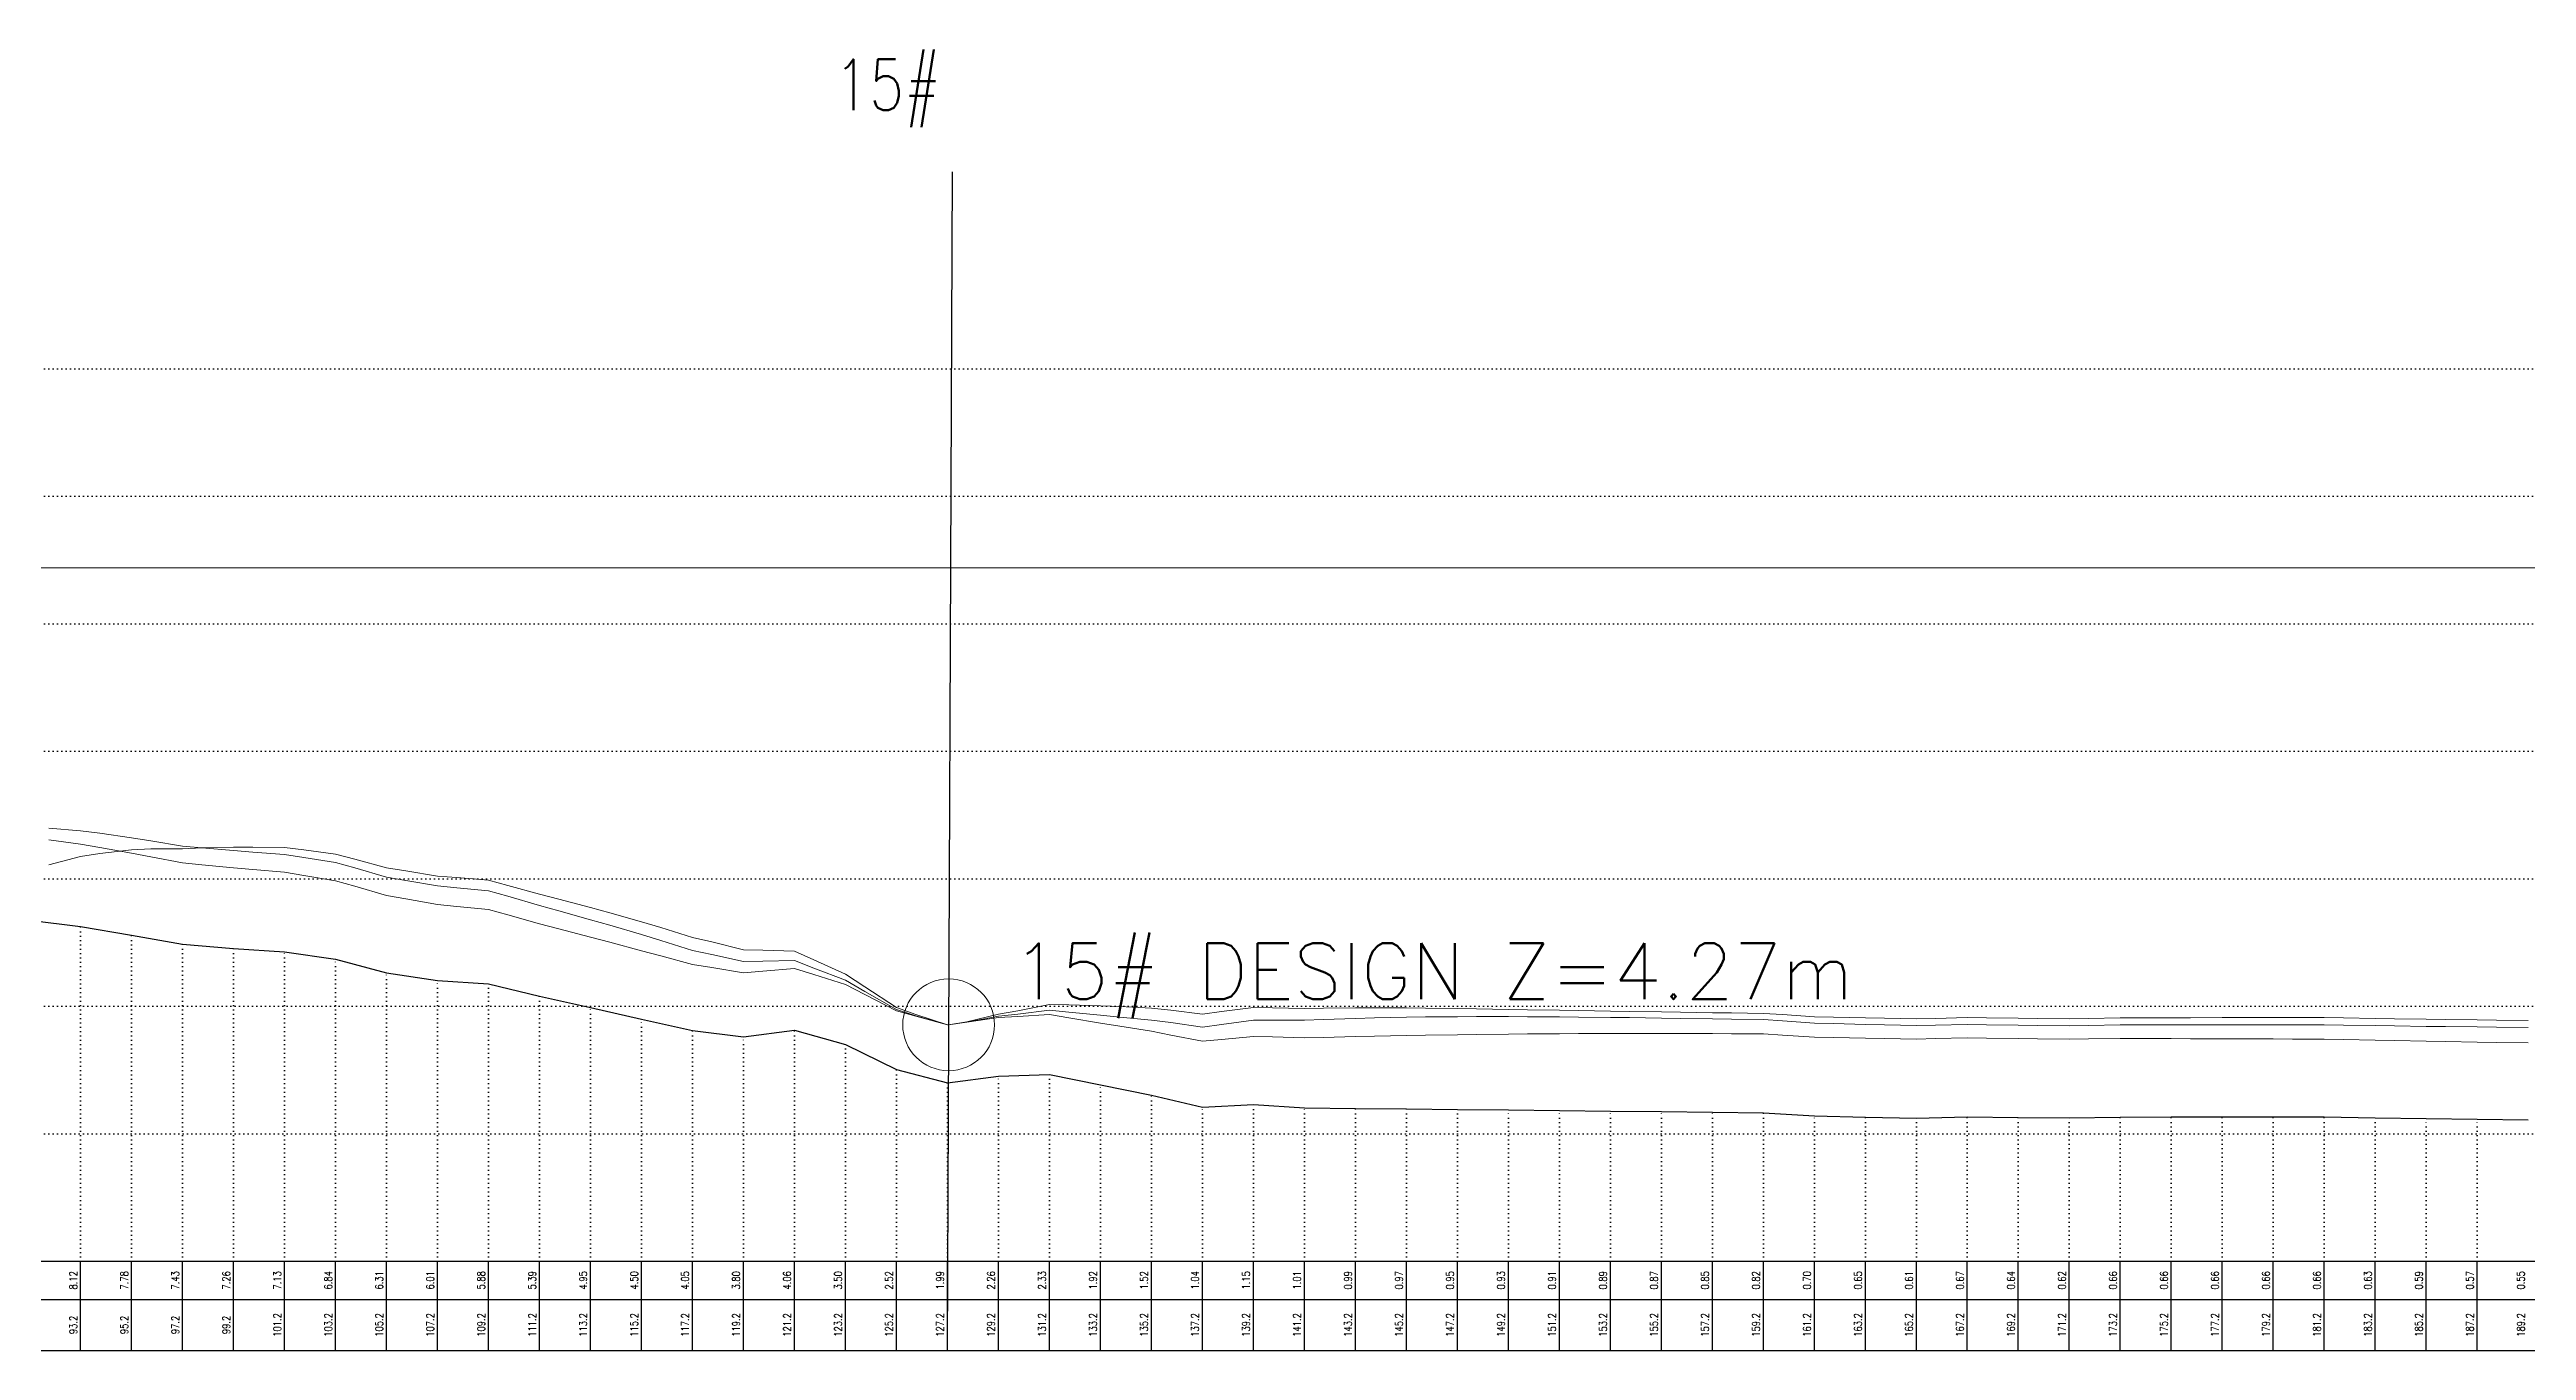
# Model space of a CAD drawing. Extents: x 391414 to 399140, y 3188456 to 3193760.
# Drawn here: x 392416 to 393388, y 3193250 to 3193760 of the extents above; entities that cross this region are included whole.
import ezdxf
from ezdxf.enums import TextEntityAlignment as Align

# ---------------------------------------------------------------- set-up
doc = ezdxf.new("R2010")
doc.units = 0
doc.linetypes.add('X4', pattern=[1.6, 0, -1.6])
doc.layers.get('0').update_dxf_attribs({"linetype": 'CONTINUOUS'})
for name, color, linetype, lineweight in [('ANNOTATION', 7, 'CONTINUOUS', 0), ('DESIGN_CENTER', 1, 'CONTINUOUS', 0), ('DESIGN_DISTRIBUTED', 3, 'CONTINUOUS', 0), ('DESIGN_LOCAL', 255, 'CONTINUOUS', 0), ('PIER_CONTROL', 6, 'CONTINUOUS', 0), ('WSE_22_190', 4, 'CONTINUOUS', 0)]:
    doc.layers.add(name, color=color, linetype=linetype, lineweight=lineweight)
for name, color, linetype in [('DMX', 1, 'CONTINUOUS'), ('ZDH', 1, 'CONTINUOUS'), ('zdm1', 2, 'CONTINUOUS'), ('ZDMT5', 3, 'CONTINUOUS')]:
    doc.layers.add(name, color=color, linetype=linetype)
doc.styles.add('HZ', font='rs.shx', dxfattribs={"width": 0.8, "bigfont": 'hztxt.shx'})
doc.styles.get("Standard").update_dxf_attribs({"font": 'rs.shx', "bigfont": 'hztxt.shx'})

msp = doc.modelspace()

# ---------------------------------------------------------------- linework, layer by layer
at = {"linetype": 'Continuous', "flags": 128}
msp.add_lwpolyline([(392768.7, 3193250.31), (392770.66, 3193712.54)], dxfattribs=at)
at = {"layer": 'DESIGN_CENTER', "color": 1}
msp.add_lwpolyline([(392416.23, 3193455.07), (392428.7, 3193454.12), (392436.23, 3193453.11), (392448.7, 3193451.31), (392456.23, 3193450.11), (392468.7, 3193448.03), (392476.23, 3193447.41), (392488.7, 3193446.32), (392496.23, 3193445.78), (392508.7, 3193444.84), (392516.23, 3193443.65), (392528.7, 3193441.65), (392536.23, 3193439.52), (392548.69, 3193435.97), (392556.23, 3193434.67), (392568.7, 3193432.49), (392576.23, 3193431.78), (392588.7, 3193430.56), (392596.23, 3193428.43), (392608.7, 3193424.83), (392616.23, 3193422.76), (392628.7, 3193419.25), (392636.23, 3193417.08), (392648.71, 3193413.38), (392656.23, 3193411.09), (392668.7, 3193407.2), (392676.23, 3193405.57), (392688.7, 3193402.79), (392696.23, 3193402.96), (392708.7, 3193403.19), (392716.23, 3193400.28), (392728.7, 3193395.51), (392736.23, 3193391.12), (392748.7, 3193384.01), (392756.23, 3193381.6), (392768.7, 3193377.95), (392769.15, 3193378.01), (392776.23, 3193379.08), (392788.69, 3193381.38), (392796.23, 3193382.18), (392808.7, 3193383.73), (392816.23, 3193382.97), (392828.7, 3193381.79), (392836.23, 3193381.08), (392848.7, 3193379.89), (392856.23, 3193378.87), (392868.7, 3193377.11), (392876.23, 3193378.16), (392888.7, 3193379.8), (392896.23, 3193379.84), (392908.7, 3193379.79), (392916.23, 3193380.11), (392928.7, 3193380.55), (392936.23, 3193380.75), (392948.7, 3193381), (392956.23, 3193381.11), (392968.7, 3193381.21), (392976.23, 3193381.24), (392988.7, 3193381.24), (392996.23, 3193381.21), (393008.7, 3193381.12), (393016.23, 3193381.05), (393028.71, 3193380.91), (393036.23, 3193380.82), (393048.7, 3193380.65), (393056.23, 3193380.54), (393068.7, 3193380.35), (393076.23, 3193380.24), (393088.7, 3193380.05), (393096.23, 3193379.53), (393108.7, 3193378.67), (393116.23, 3193378.47), (393128.7, 3193378.14), (393136.23, 3193377.97), (393148.7, 3193377.69), (393156.23, 3193377.87), (393168.69, 3193378.17), (393176.23, 3193378.06), (393188.7, 3193377.87), (393196.23, 3193377.78), (393208.7, 3193377.65), (393216.23, 3193377.78), (393228.7, 3193378.01), (393236.23, 3193378.01), (393248.7, 3193378.01), (393256.23, 3193378.02), (393268.7, 3193378.03), (393276.23, 3193378.04), (393288.7, 3193378.05), (393296.23, 3193378.05), (393308.7, 3193378.06), (393316.23, 3193377.94), (393328.7, 3193377.74), (393336.23, 3193377.62), (393348.7, 3193377.42), (393356.23, 3193377.33), (393368.7, 3193377.18), (393376.23, 3193377.09), (393388.7, 3193376.94)], dxfattribs=at)
at = {"layer": 'DESIGN_DISTRIBUTED', "color": 3}
msp.add_lwpolyline([(392416.23, 3193450.54), (392428.7, 3193448.89), (392436.23, 3193447.54), (392448.7, 3193445.29), (392456.23, 3193443.89), (392468.7, 3193441.53), (392476.23, 3193440.78), (392488.7, 3193439.52), (392496.23, 3193438.89), (392508.7, 3193437.84), (392516.23, 3193436.59), (392528.7, 3193434.51), (392536.23, 3193432.33), (392548.69, 3193428.71), (392556.23, 3193427.38), (392568.7, 3193425.16), (392576.23, 3193424.44), (392588.7, 3193423.23), (392596.23, 3193421.13), (392608.7, 3193417.63), (392616.23, 3193415.66), (392628.7, 3193412.36), (392636.23, 3193410.37), (392648.71, 3193407.04), (392656.23, 3193405.02), (392668.7, 3193401.68), (392676.23, 3193400.43), (392688.7, 3193398.37), (392696.23, 3193399.01), (392708.7, 3193400.08), (392716.23, 3193397.7), (392728.7, 3193393.79), (392736.23, 3193389.87), (392748.7, 3193383.47), (392756.23, 3193381.35), (392768.7, 3193377.95), (392769.15, 3193378.01), (392776.23, 3193379), (392788.69, 3193380.85), (392796.23, 3193381.26), (392808.7, 3193382.02), (392816.23, 3193380.74), (392828.7, 3193378.68), (392836.23, 3193377.46), (392848.7, 3193375.46), (392856.23, 3193373.99), (392868.7, 3193371.57), (392876.23, 3193372.27), (392888.7, 3193373.44), (392896.23, 3193373.24), (392908.7, 3193372.9), (392916.23, 3193373.1), (392928.7, 3193373.41), (392936.23, 3193373.57), (392948.7, 3193373.82), (392956.23, 3193373.95), (392968.7, 3193374.15), (392976.23, 3193374.25), (392988.7, 3193374.38), (392996.23, 3193374.45), (393008.7, 3193374.53), (393016.23, 3193374.57), (393028.71, 3193374.61), (393036.23, 3193374.62), (393048.7, 3193374.61), (393056.23, 3193374.59), (393068.7, 3193374.55), (393076.23, 3193374.52), (393088.7, 3193374.44), (393096.23, 3193373.98), (393108.7, 3193373.21), (393116.23, 3193373.05), (393128.7, 3193372.79), (393136.23, 3193372.64), (393148.7, 3193372.39), (393156.23, 3193372.59), (393168.69, 3193372.9), (393176.23, 3193372.79), (393188.7, 3193372.59), (393196.23, 3193372.5), (393208.7, 3193372.34), (393216.23, 3193372.46), (393228.7, 3193372.65), (393236.23, 3193372.63), (393248.7, 3193372.59), (393256.23, 3193372.57), (393268.7, 3193372.54), (393276.23, 3193372.51), (393288.7, 3193372.47), (393296.23, 3193372.44), (393308.7, 3193372.4), (393316.23, 3193372.24), (393328.7, 3193371.98), (393336.23, 3193371.83), (393348.7, 3193371.58), (393356.23, 3193371.45), (393368.7, 3193371.25), (393376.23, 3193371.13), (393388.7, 3193370.93)], dxfattribs=at)
at = {"layer": 'DESIGN_LOCAL', "color": 5}
msp.add_lwpolyline([(392416.23, 3193440.72), (392428.7, 3193444), (392436.23, 3193445.24), (392448.7, 3193446.6), (392456.23, 3193447.01), (392468.7, 3193447.07), (392476.23, 3193447.48), (392488.7, 3193447.68), (392496.23, 3193447.73), (392508.7, 3193447.5), (392516.23, 3193446.62), (392528.7, 3193444.97), (392536.23, 3193442.99), (392548.69, 3193439.61), (392556.23, 3193438.41), (392568.7, 3193436.36), (392576.23, 3193435.75), (392588.7, 3193434.69), (392596.23, 3193432.67), (392608.7, 3193429.29), (392616.23, 3193427.35), (392628.7, 3193424.05), (392636.23, 3193421.99), (392648.71, 3193418.43), (392656.23, 3193416.17), (392668.7, 3193412.24), (392676.23, 3193410.51), (392688.7, 3193407.43), (392696.23, 3193407.3), (392708.7, 3193406.9), (392716.23, 3193403.52), (392728.7, 3193397.84), (392736.23, 3193392.88), (392748.7, 3193384.86), (392756.23, 3193382), (392768.7, 3193377.95), (392769.15, 3193378.01), (392776.23, 3193379.21), (392788.69, 3193382.17), (392796.23, 3193383.5), (392808.7, 3193386.01), (392816.23, 3193385.81), (392828.7, 3193385.47), (392836.23, 3193385.18), (392848.7, 3193384.51), (392856.23, 3193383.71), (392868.7, 3193382.14), (392876.23, 3193383.22), (392888.7, 3193384.78), (392896.23, 3193384.72), (392908.7, 3193384.43), (392916.23, 3193384.58), (392928.7, 3193384.71), (392936.23, 3193384.71), (392948.7, 3193384.64), (392956.23, 3193384.57), (392968.7, 3193384.4), (392976.23, 3193384.29), (392988.7, 3193384.07), (392996.23, 3193383.94), (393008.7, 3193383.71), (393016.23, 3193383.58), (393028.71, 3193383.36), (393036.23, 3193383.24), (393048.7, 3193383.05), (393056.23, 3193382.93), (393068.7, 3193382.76), (393076.23, 3193382.66), (393088.7, 3193382.5), (393096.23, 3193382), (393108.7, 3193381.18), (393116.23, 3193381.01), (393128.7, 3193380.72), (393136.23, 3193380.58), (393148.7, 3193380.33), (393156.23, 3193380.54), (393168.69, 3193380.87), (393176.23, 3193380.77), (393188.7, 3193380.61), (393196.23, 3193380.53), (393208.7, 3193380.41), (393216.23, 3193380.55), (393228.7, 3193380.79), (393236.23, 3193380.79), (393248.7, 3193380.8), (393256.23, 3193380.81), (393268.7, 3193380.82), (393276.23, 3193380.83), (393288.7, 3193380.83), (393296.23, 3193380.84), (393308.7, 3193380.84), (393316.23, 3193380.72), (393328.7, 3193380.51), (393336.23, 3193380.39), (393348.7, 3193380.19), (393356.23, 3193380.1), (393368.7, 3193379.96), (393376.23, 3193379.87), (393388.7, 3193379.72)], dxfattribs=at)
at = {"layer": 'DMX', "linetype": 'Continuous', "flags": 128}
msp.add_lwpolyline([(392408.7, 3193419.01), (392428.7, 3193416.51), (392448.7, 3193413.11), (392468.7, 3193409.61), (392488.7, 3193407.91), (392508.7, 3193406.61), (392528.7, 3193403.71), (392548.69, 3193398.41), (392568.7, 3193395.43), (392588.7, 3193394.14), (392608.7, 3193389.25), (392628.7, 3193384.76), (392648.71, 3193380.27), (392668.7, 3193375.78), (392688.7, 3193373.35), (392708.7, 3193375.89), (392728.7, 3193370.31), (392748.7, 3193360.51), (392768.7, 3193355.21), (392788.69, 3193357.91), (392808.7, 3193358.57), (392828.7, 3193354.53), (392848.7, 3193350.49), (392868.7, 3193345.75), (392888.7, 3193346.78), (392908.7, 3193345.46), (392928.7, 3193345.25), (392948.7, 3193345.03), (392968.7, 3193344.82), (392988.7, 3193344.61), (393008.7, 3193344.4), (393028.71, 3193344.19), (393048.7, 3193343.98), (393068.7, 3193343.77), (393088.7, 3193343.56), (393108.7, 3193342.27), (393128.7, 3193341.82), (393148.7, 3193341.43), (393168.69, 3193341.96), (393188.7, 3193341.69), (393208.7, 3193341.49), (393228.7, 3193341.86), (393248.7, 3193341.87), (393268.7, 3193341.89), (393288.7, 3193341.9), (393308.7, 3193341.91), (393328.7, 3193341.58), (393348.7, 3193341.26), (393368.7, 3193341.02), (393388.7, 3193340.78)], dxfattribs=at)
at = {"layer": 'PIER_CONTROL', "color": 6}
msp.add_circle((392769.15, 3193378.01), 18, dxfattribs=at)
at = {"layer": 'WSE_22_190', "color": 4}
msp.add_line((391496.23, 3193557.21), (396812.67, 3193557.21), dxfattribs=at)
at = {"layer": 'zdm1', "linetype": 'X4'}
for p, q in [((391481.23, 3193635.31), (396827.67, 3193635.31)), ((391481.23, 3193585.31), (396827.67, 3193585.31)), ((391481.23, 3193535.31), (396827.67, 3193535.31)), ((391481.23, 3193485.31), (396827.67, 3193485.31)), ((391481.23, 3193435.31), (396827.67, 3193435.31)), ((391481.23, 3193385.31), (396827.67, 3193385.31)), ((391481.23, 3193335.31), (396827.67, 3193335.31)), ((391481.23, 3193285.31), (396827.67, 3193285.31))]:
    msp.add_line(p, q, dxfattribs=at)
at = {"layer": 'zdm1', "linetype": 'Continuous'}
for p, q in [((391496.23, 3193285.31), (396817.67, 3193285.31)), ((391451.23, 3193270.31), (396817.67, 3193270.31)), ((391451.23, 3193250.31), (396817.67, 3193250.31))]:
    msp.add_line(p, q, dxfattribs=at)
at = {"layer": 'ZDMT5', "linetype": 'X4'}
for p, q in [((392428.7, 3193285.31), (392428.7, 3193416.51)), ((392448.7, 3193285.31), (392448.7, 3193413.11)), ((392468.7, 3193285.31), (392468.7, 3193409.61)), ((392488.7, 3193285.31), (392488.7, 3193407.91)), ((392508.7, 3193285.31), (392508.7, 3193406.61)), ((392528.7, 3193285.31), (392528.7, 3193403.71)), ((392548.69, 3193285.31), (392548.69, 3193398.41)), ((392568.7, 3193285.31), (392568.7, 3193395.43)), ((392588.7, 3193285.31), (392588.7, 3193394.14)), ((392608.7, 3193285.31), (392608.7, 3193389.25)), ((392628.7, 3193285.31), (392628.7, 3193384.76)), ((392648.71, 3193285.31), (392648.71, 3193380.27)), ((392668.7, 3193285.31), (392668.7, 3193375.78)), ((392708.7, 3193285.31), (392708.7, 3193375.89)), ((392688.7, 3193285.31), (392688.7, 3193373.35)), ((392728.7, 3193285.31), (392728.7, 3193370.31)), ((392748.7, 3193285.31), (392748.7, 3193360.51)), ((392768.7, 3193285.31), (392768.7, 3193355.21)), ((392788.69, 3193285.31), (392788.69, 3193357.91)), ((392808.7, 3193285.31), (392808.7, 3193358.57)), ((392828.7, 3193285.31), (392828.7, 3193354.53)), ((392848.7, 3193285.31), (392848.7, 3193350.49)), ((392868.7, 3193285.31), (392868.7, 3193345.75)), ((392888.7, 3193285.31), (392888.7, 3193346.78)), ((392908.7, 3193285.31), (392908.7, 3193345.46)), ((392928.7, 3193285.31), (392928.7, 3193345.25)), ((392948.7, 3193285.31), (392948.7, 3193345.03)), ((392968.7, 3193285.31), (392968.7, 3193344.82)), ((392988.7, 3193285.31), (392988.7, 3193344.61)), ((393008.7, 3193285.31), (393008.7, 3193344.4)), ((393028.71, 3193285.31), (393028.71, 3193344.19)), ((393048.7, 3193285.31), (393048.7, 3193343.98)), ((393068.7, 3193285.31), (393068.7, 3193343.77)), ((393088.7, 3193285.31), (393088.7, 3193343.56)), ((393108.7, 3193285.31), (393108.7, 3193342.27)), ((393128.7, 3193285.31), (393128.7, 3193341.82)), ((393148.7, 3193285.31), (393148.7, 3193341.43)), ((393168.69, 3193285.31), (393168.69, 3193341.96)), ((393188.7, 3193285.31), (393188.7, 3193341.69)), ((393208.7, 3193285.31), (393208.7, 3193341.49)), ((393228.7, 3193285.31), (393228.7, 3193341.86)), ((393248.7, 3193285.31), (393248.7, 3193341.87)), ((393268.7, 3193285.31), (393268.7, 3193341.89)), ((393288.7, 3193285.31), (393288.7, 3193341.9)), ((393308.7, 3193285.31), (393308.7, 3193341.91)), ((393328.7, 3193285.31), (393328.7, 3193341.58)), ((393348.7, 3193285.31), (393348.7, 3193341.26)), ((393368.7, 3193285.31), (393368.7, 3193341.02))]:
    msp.add_line(p, q, dxfattribs=at)
at = {"layer": 'ZDMT5', "linetype": 'Continuous'}
for p, q in [((392428.7, 3193250.31), (392428.7, 3193285.31)), ((392448.7, 3193250.31), (392448.7, 3193285.31)), ((392468.7, 3193250.31), (392468.7, 3193285.31)), ((392488.7, 3193250.31), (392488.7, 3193285.31)), ((392508.7, 3193250.31), (392508.7, 3193285.31)), ((392528.7, 3193250.31), (392528.7, 3193285.31)), ((392548.69, 3193250.31), (392548.69, 3193285.31)), ((392568.7, 3193250.31), (392568.7, 3193285.31)), ((392588.7, 3193250.31), (392588.7, 3193285.31)), ((392608.7, 3193250.31), (392608.7, 3193285.31)), ((392628.7, 3193250.31), (392628.7, 3193285.31)), ((392648.71, 3193250.31), (392648.71, 3193285.31)), ((392668.7, 3193250.31), (392668.7, 3193285.31)), ((392688.7, 3193250.31), (392688.7, 3193285.31)), ((392708.7, 3193250.31), (392708.7, 3193285.31)), ((392728.7, 3193250.31), (392728.7, 3193285.31)), ((392748.7, 3193250.31), (392748.7, 3193285.31)), ((392768.7, 3193250.31), (392768.7, 3193285.31)), ((392788.69, 3193250.31), (392788.69, 3193285.31)), ((392808.7, 3193250.31), (392808.7, 3193285.31)), ((392828.7, 3193250.31), (392828.7, 3193285.31)), ((392848.7, 3193250.31), (392848.7, 3193285.31)), ((392868.7, 3193250.31), (392868.7, 3193285.31)), ((392888.7, 3193250.31), (392888.7, 3193285.31)), ((392908.7, 3193250.31), (392908.7, 3193285.31)), ((392928.7, 3193250.31), (392928.7, 3193285.31)), ((392948.7, 3193250.31), (392948.7, 3193285.31)), ((392968.7, 3193250.31), (392968.7, 3193285.31)), ((392988.7, 3193250.31), (392988.7, 3193285.31)), ((393008.7, 3193250.31), (393008.7, 3193285.31)), ((393028.71, 3193250.31), (393028.71, 3193285.31)), ((393048.7, 3193250.31), (393048.7, 3193285.31)), ((393068.7, 3193250.31), (393068.7, 3193285.31)), ((393088.7, 3193250.31), (393088.7, 3193285.31)), ((393108.7, 3193250.31), (393108.7, 3193285.31)), ((393128.7, 3193250.31), (393128.7, 3193285.31)), ((393148.7, 3193250.31), (393148.7, 3193285.31)), ((393168.69, 3193250.31), (393168.69, 3193285.31)), ((393188.7, 3193250.31), (393188.7, 3193285.31)), ((393208.7, 3193250.31), (393208.7, 3193285.31)), ((393228.7, 3193250.31), (393228.7, 3193285.31)), ((393248.7, 3193250.31), (393248.7, 3193285.31)), ((393268.7, 3193250.31), (393268.7, 3193285.31)), ((393288.7, 3193250.31), (393288.7, 3193285.31)), ((393308.7, 3193250.31), (393308.7, 3193285.31)), ((393328.7, 3193250.31), (393328.7, 3193285.31)), ((393348.7, 3193250.31), (393348.7, 3193285.31)), ((393368.7, 3193250.31), (393368.7, 3193285.31))]:
    msp.add_line(p, q, dxfattribs=at)

# ---------------------------------------------------------------- texts
at = {"layer": 'ANNOTATION', "color": 6}
msp.add_text('15# DESIGN Z=4.27m', height=22, dxfattribs=at).set_placement((392794.15, 3193388.01))
at = {"layer": 'ZDH', "linetype": 'Continuous', "style": 'HZ', "width": 0.8}
msp.add_text('15#', height=20, dxfattribs=at).set_placement((392724.27, 3193736.67, 88888))
at = {"layer": 'ZDMT5', "linetype": 'Continuous', "style": 'HZ', "width": 0.8}
for s, p in [('8.12', (392428.2, 3193277.81)), ('7.78', (392448.2, 3193277.81)), ('7.43', (392468.2, 3193277.81)), ('7.26', (392488.2, 3193277.81)), ('7.13', (392508.2, 3193277.81)), ('6.84', (392528.2, 3193277.81)), ('6.31', (392548.19, 3193277.81)), ('6.01', (392568.2, 3193277.81)), ('5.88', (392588.2, 3193277.81)), ('5.39', (392608.2, 3193277.81)), ('4.95', (392628.2, 3193277.81)), ('4.50', (392648.21, 3193277.81)), ('4.05', (392668.2, 3193277.81)), ('3.80', (392688.2, 3193277.81)), ('4.06', (392708.2, 3193277.81)), ('3.50', (392728.2, 3193277.81)), ('2.52', (392748.2, 3193277.81)), ('1.99', (392768.2, 3193277.81)), ('2.26', (392788.19, 3193277.81)), ('2.33', (392808.2, 3193277.81)), ('1.92', (392828.2, 3193277.81)), ('1.52', (392848.2, 3193277.81)), ('1.04', (392868.2, 3193277.81)), ('1.15', (392888.2, 3193277.81)), ('1.01', (392908.2, 3193277.81)), ('0.99', (392928.2, 3193277.81)), ('0.97', (392948.2, 3193277.81)), ('0.95', (392968.2, 3193277.81)), ('0.93', (392988.2, 3193277.81)), ('0.91', (393008.2, 3193277.81)), ('0.89', (393028.21, 3193277.81)), ('0.87', (393048.2, 3193277.81)), ('0.85', (393068.2, 3193277.81)), ('0.82', (393088.2, 3193277.81)), ('0.70', (393108.2, 3193277.81)), ('0.65', (393128.2, 3193277.81)), ('0.61', (393148.2, 3193277.81)), ('0.67', (393168.19, 3193277.81)), ('0.64', (393188.2, 3193277.81)), ('0.62', (393208.2, 3193277.81)), ('0.66', (393228.2, 3193277.81)), ('0.66', (393248.2, 3193277.81)), ('0.66', (393268.2, 3193277.81)), ('0.66', (393288.2, 3193277.81)), ('0.66', (393308.2, 3193277.81)), ('0.63', (393328.2, 3193277.81)), ('0.59', (393348.2, 3193277.81)), ('0.57', (393368.2, 3193277.81)), ('0.55', (393388.2, 3193277.81)), ('93.2', (392428.2, 3193260.31)), ('95.2', (392448.2, 3193260.31)), ('97.2', (392468.2, 3193260.31)), ('99.2', (392488.2, 3193260.31)), ('101.2', (392508.2, 3193260.31)), ('103.2', (392528.2, 3193260.31)), ('105.2', (392548.19, 3193260.31)), ('107.2', (392568.2, 3193260.31)), ('109.2', (392588.2, 3193260.31)), ('111.2', (392608.2, 3193260.31)), ('113.2', (392628.2, 3193260.31)), ('115.2', (392648.21, 3193260.31)), ('117.2', (392668.2, 3193260.31)), ('119.2', (392688.2, 3193260.31)), ('121.2', (392708.2, 3193260.31)), ('123.2', (392728.2, 3193260.31)), ('125.2', (392748.2, 3193260.31)), ('127.2', (392768.2, 3193260.31)), ('129.2', (392788.19, 3193260.31)), ('131.2', (392808.2, 3193260.31)), ('133.2', (392828.2, 3193260.31)), ('135.2', (392848.2, 3193260.31)), ('137.2', (392868.2, 3193260.31)), ('139.2', (392888.2, 3193260.31)), ('141.2', (392908.2, 3193260.31)), ('143.2', (392928.2, 3193260.31)), ('145.2', (392948.2, 3193260.31)), ('147.2', (392968.2, 3193260.31)), ('149.2', (392988.2, 3193260.31)), ('151.2', (393008.2, 3193260.31)), ('153.2', (393028.21, 3193260.31)), ('155.2', (393048.2, 3193260.31)), ('157.2', (393068.2, 3193260.31)), ('159.2', (393088.2, 3193260.31)), ('161.2', (393108.2, 3193260.31)), ('163.2', (393128.2, 3193260.31)), ('165.2', (393148.2, 3193260.31)), ('167.2', (393168.19, 3193260.31)), ('169.2', (393188.2, 3193260.31)), ('171.2', (393208.2, 3193260.31)), ('173.2', (393228.2, 3193260.31)), ('175.2', (393248.2, 3193260.31)), ('177.2', (393268.2, 3193260.31)), ('179.2', (393288.2, 3193260.31)), ('181.2', (393308.2, 3193260.31)), ('183.2', (393328.2, 3193260.31)), ('185.2', (393348.2, 3193260.31)), ('187.2', (393368.2, 3193260.31)), ('189.2', (393388.2, 3193260.31))]:
    msp.add_text(s, height=3, rotation=90, dxfattribs=at).set_placement(p, align=Align.BOTTOM_CENTER)

doc.saveas('drawing.dxf')
